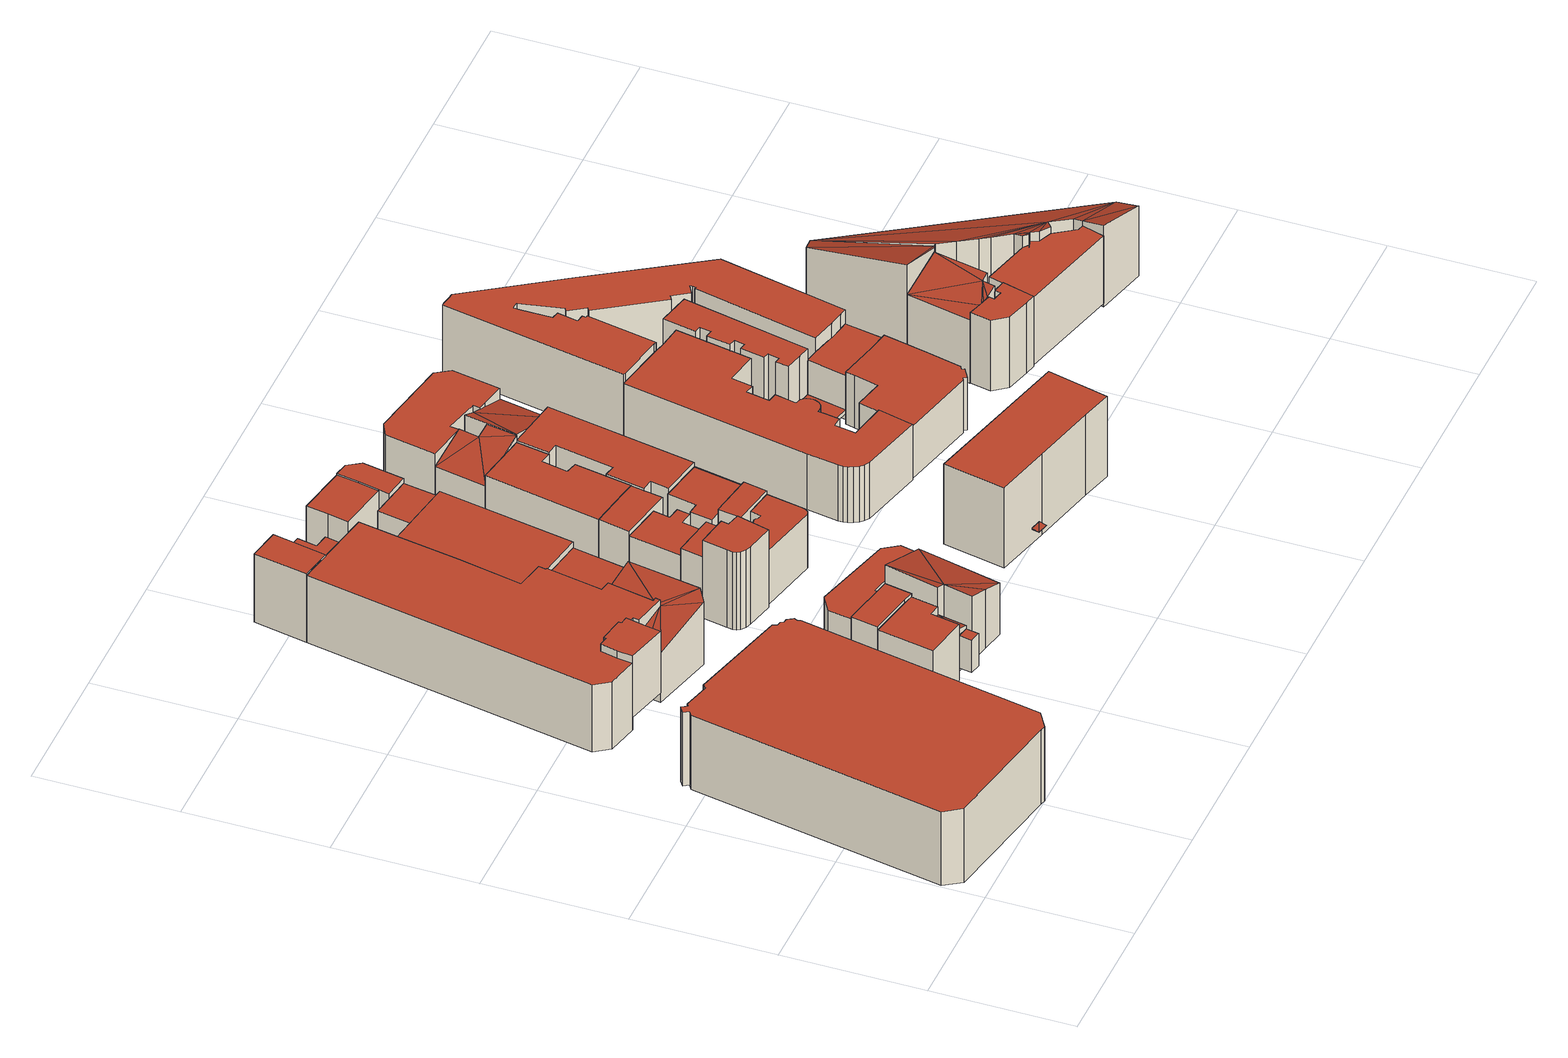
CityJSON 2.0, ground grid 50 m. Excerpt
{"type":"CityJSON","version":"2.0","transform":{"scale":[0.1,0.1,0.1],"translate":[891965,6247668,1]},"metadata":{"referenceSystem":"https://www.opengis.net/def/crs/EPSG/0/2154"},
"CityObjects":{
"building1":{"type":"Building","attributes":{"class":"Building"},"children":["building1-1"]},
"building1-1":{"type":"BuildingPart","parents":["building1"],"geometry":[{"type":"Solid","lod":"2.2","boundaries":[[[[0,1,2,3,4,5,6,7,8,9,10,11,12,13,14,15,16,17,18,19,20]],[[21,22,23,24,25,26,27,28,29,30,31,32,33,34,35,36,37,38,39,40,41]],[[41,40,19,20]],[[40,39,18,19]],[[39,38,17,18]],[[38,37,16,17]],[[37,36,15,16]],[[36,35,14,15]],[[35,34,13,14]],[[34,33,12,13]],[[33,32,11,12]],[[32,31,10,11]],[[31,30,9,10]],[[30,29,8,9]],[[29,28,7,8]],[[28,27,6,7]],[[27,26,5,6]],[[26,25,4,5]],[[25,24,3,4]],[[24,23,2,3]],[[23,22,1,2]],[[22,21,0,1]],[[21,41,20,0]]]],"semantics":{"surfaces":[{"type":"GroundSurface"},{"type":"RoofSurface"},{"type":"WallSurface","on_footprint_edge":true}],"values":[[0,1,2,2,2,2,2,2,2,2,2,2,2,2,2,2,2,2,2,2,2,2,2]]}}]},
"building2":{"type":"Building","attributes":{"class":"Building"},"children":["building2-1"]},
"building2-1":{"type":"BuildingPart","parents":["building2"],"geometry":[{"type":"Solid","lod":"2.2","boundaries":[[[[42,43,44,45,46,47,48,49,50,51,52]],[[53,54,55,56,57,58,59,60,61,62,63]],[[63,62,51,52]],[[62,61,50,51]],[[61,60,49,50]],[[60,59,48,49]],[[59,58,47,48]],[[58,57,46,47]],[[57,56,45,46]],[[56,55,44,45]],[[55,54,43,44]],[[54,53,42,43]],[[53,63,52,42]]]],"semantics":{"surfaces":[{"type":"GroundSurface"},{"type":"RoofSurface"},{"type":"WallSurface","on_footprint_edge":true}],"values":[[0,1,2,2,2,2,2,2,2,2,2,2,2]]}}]},
"building3":{"type":"Building","attributes":{"class":"Building"},"children":["building3-1"]},
"building3-1":{"type":"BuildingPart","parents":["building3"],"geometry":[{"type":"Solid","lod":"2.2","boundaries":[[[[64,65,66,67,68,69,70,71,72,73,74,75,76,77,78,79,80,81,82,83,84,85,86,87,88,89]],[[90,91,92,93,94,95,96,97,98,99,100,101,102,103,104,105,106,107,108,109,110,111,112,113,114,115]],[[115,114,88,89]],[[114,113,87,88]],[[113,112,86,87]],[[112,111,85,86]],[[111,110,84,85]],[[110,109,83,84]],[[109,108,82,83]],[[108,107,81,82]],[[107,106,80,81]],[[106,105,79,80]],[[105,104,78,79]],[[104,103,77,78]],[[103,102,76,77]],[[102,101,75,76]],[[101,100,74,75]],[[100,99,73,74]],[[99,98,72,73]],[[98,97,71,72]],[[97,96,70,71]],[[96,95,69,70]],[[95,94,68,69]],[[94,93,67,68]],[[93,92,66,67]],[[92,91,65,66]],[[91,90,64,65]],[[90,115,89,64]]]],"semantics":{"surfaces":[{"type":"GroundSurface"},{"type":"RoofSurface"},{"type":"WallSurface","on_footprint_edge":true}],"values":[[0,1,2,2,2,2,2,2,2,2,2,2,2,2,2,2,2,2,2,2,2,2,2,2,2,2,2,2]]}}]},
"building4":{"type":"Building","attributes":{"class":"Building"},"children":["building4-1"]},
"building4-1":{"type":"BuildingPart","parents":["building4"],"geometry":[{"type":"Solid","lod":"2.2","boundaries":[[[[116,117,118,119,120,121,122]],[[123,124,125,126,127,128,129]],[[129,128,121,122]],[[128,127,120,121]],[[127,126,119,120]],[[126,125,118,119]],[[125,124,117,118]],[[124,123,116,117]],[[123,129,122,116]]]],"semantics":{"surfaces":[{"type":"GroundSurface"},{"type":"RoofSurface"},{"type":"WallSurface","on_footprint_edge":true}],"values":[[0,1,2,2,2,2,2,2,2]]}}]},
"building5":{"type":"Building","attributes":{"class":"Building"},"children":["building5-1"]},
"building5-1":{"type":"BuildingPart","parents":["building5"],"geometry":[{"type":"Solid","lod":"2.2","boundaries":[[[[130,131,132,133]],[[134,135,136,137]],[[137,136,132,133]],[[136,135,131,132]],[[135,134,130,131]],[[134,137,133,130]]]],"semantics":{"surfaces":[{"type":"GroundSurface"},{"type":"RoofSurface"},{"type":"WallSurface","on_footprint_edge":true}],"values":[[0,1,2,2,2,2]]}}]},
"building6":{"type":"Building","attributes":{"class":"Building"},"children":["building6-1"]},
"building6-1":{"type":"BuildingPart","parents":["building6"],"geometry":[{"type":"Solid","lod":"2.2","boundaries":[[[[138,139,140]],[[140,139,141]],[[142,143,144]],[[145,142,144]],[[145,144,146]],[[139,146,144]],[[146,139,147]],[[138,147,139]],[[148,149,150,151,152,153,154,155,156,157]],[[138,140,156,157]],[[140,141,155,156]],[[141,139,154,155]],[[139,144,153,154]],[[144,143,152,153]],[[143,142,151,152]],[[142,145,150,151]],[[145,146,149,150]],[[146,147,148,149]],[[147,138,157,148]]]],"semantics":{"surfaces":[{"type":"RoofSurface","rf_azimuth":168.13,"rf_slope":13.12},{"type":"GroundSurface"},{"type":"WallSurface","on_footprint_edge":true}],"values":[[0,0,0,0,0,0,0,0,1,2,2,2,2,2,2,2,2,2,2]]}}]},
"building7":{"type":"Building","attributes":{"class":"Building"},"children":["building7-1"]},
"building7-1":{"type":"BuildingPart","parents":["building7"],"geometry":[{"type":"Solid","lod":"2.2","boundaries":[[[[158,159,160]],[[161,160,159]],[[162,163,164,165]],[[161,159,164,165]],[[159,158,163,164]],[[158,160,162,163]],[[160,161,165,162]]]],"semantics":{"surfaces":[{"type":"RoofSurface","rf_azimuth":348.24,"rf_slope":18.53},{"type":"GroundSurface"},{"type":"WallSurface","on_footprint_edge":true}],"values":[[0,0,1,2,2,2,2]]}}]},
"building8":{"type":"Building","attributes":{"class":"Building"},"children":["building8-1"]},
"building8-1":{"type":"BuildingPart","parents":["building8"],"geometry":[{"type":"Solid","lod":"2.2","boundaries":[[[[166,167,168]],[[169,166,168]],[[170,171,172,173]],[[168,167,172,173]],[[167,166,171,172]],[[166,169,170,171]],[[169,168,173,170]]]],"semantics":{"surfaces":[{"type":"RoofSurface","rf_azimuth":170.21,"rf_slope":13.45},{"type":"GroundSurface"},{"type":"WallSurface","on_footprint_edge":true}],"values":[[0,0,1,2,2,2,2]]}}]},
"building9":{"type":"Building","attributes":{"class":"Building"},"children":["building9-1"]},
"building9-1":{"type":"BuildingPart","parents":["building9"],"geometry":[{"type":"Solid","lod":"2.2","boundaries":[[[[174,175,176,177,178]],[[179,180,181,182,183]],[[183,182,177,178]],[[182,181,176,177]],[[181,180,175,176]],[[180,179,174,175]],[[179,183,178,174]]]],"semantics":{"surfaces":[{"type":"GroundSurface"},{"type":"RoofSurface"},{"type":"WallSurface","on_footprint_edge":true}],"values":[[0,1,2,2,2,2,2]]}}]},
"building10":{"type":"Building","attributes":{"class":"Building"},"children":["building10-1"]},
"building10-1":{"type":"BuildingPart","parents":["building10"],"geometry":[{"type":"Solid","lod":"2.2","boundaries":[[[[184,185,186,187,188]],[[189,190,191,192,193]],[[193,192,187,188]],[[192,191,186,187]],[[191,190,185,186]],[[190,189,184,185]],[[189,193,188,184]]]],"semantics":{"surfaces":[{"type":"GroundSurface"},{"type":"RoofSurface"},{"type":"WallSurface","on_footprint_edge":true}],"values":[[0,1,2,2,2,2,2]]}}]},
"building11":{"type":"Building","attributes":{"class":"Building"},"children":["building11-1"]},
"building11-1":{"type":"BuildingPart","parents":["building11"],"geometry":[{"type":"Solid","lod":"2.2","boundaries":[[[[194,195,196,197]],[[198,199,200,201]],[[201,200,196,197]],[[200,199,195,196]],[[199,198,194,195]],[[198,201,197,194]]]],"semantics":{"surfaces":[{"type":"GroundSurface"},{"type":"RoofSurface"},{"type":"WallSurface","on_footprint_edge":true}],"values":[[0,1,2,2,2,2]]}}]},
"building12":{"type":"Building","attributes":{"class":"Building"},"children":["building12-1"]},
"building12-1":{"type":"BuildingPart","parents":["building12"],"geometry":[{"type":"Solid","lod":"2.2","boundaries":[[[[202,203,204,205,206,207,208,209,176,210]],[[211,212,213,214,215,216,217,218,219,220]],[[220,219,176,210]],[[219,218,209,176]],[[218,217,208,209]],[[217,216,207,208]],[[216,215,206,207]],[[215,214,205,206]],[[214,213,204,205]],[[213,212,203,204]],[[212,211,202,203]],[[211,220,210,202]]]],"semantics":{"surfaces":[{"type":"GroundSurface"},{"type":"RoofSurface"},{"type":"WallSurface","on_footprint_edge":true}],"values":[[0,1,2,2,2,2,2,2,2,2,2,2]]}}]},
"building13":{"type":"Building","attributes":{"class":"Building"},"children":["building13-1"]},
"building13-1":{"type":"BuildingPart","parents":["building13"],"geometry":[{"type":"Solid","lod":"2.2","boundaries":[[[[221,222,223]],[[224,221,223]],[[225,223,226]],[[223,225,224]],[[226,223,227]],[[228,229,230,231,232,233,234]],[[223,222,233,234]],[[222,221,232,233]],[[221,224,231,232]],[[224,225,230,231]],[[225,226,229,230]],[[226,227,228,229]],[[227,223,234,228]]]],"semantics":{"surfaces":[{"type":"RoofSurface","rf_azimuth":341.56,"rf_slope":19.13},{"type":"GroundSurface"},{"type":"WallSurface","on_footprint_edge":true}],"values":[[0,0,0,0,0,1,2,2,2,2,2,2,2]]}}]},
"building14":{"type":"Building","attributes":{"class":"Building"},"children":["building14-1"]},
"building14-1":{"type":"BuildingPart","parents":["building14"],"geometry":[{"type":"Solid","lod":"2.2","boundaries":[[[[235,236,237,238,239,240,241,242]],[[243,244,245,246,247,248,249,250]],[[250,249,241,242]],[[249,248,240,241]],[[248,247,239,240]],[[247,246,238,239]],[[246,245,237,238]],[[245,244,236,237]],[[244,243,235,236]],[[243,250,242,235]]]],"semantics":{"surfaces":[{"type":"GroundSurface"},{"type":"RoofSurface"},{"type":"WallSurface","on_footprint_edge":true}],"values":[[0,1,2,2,2,2,2,2,2,2]]}}]},
"building15":{"type":"Building","attributes":{"class":"Building"},"children":["building15-1"]},
"building15-1":{"type":"BuildingPart","parents":["building15"],"geometry":[{"type":"Solid","lod":"2.2","boundaries":[[[[251,252,253,254,255,256,257]],[[258,259,260,261,262,263,264]],[[264,263,256,257]],[[263,262,255,256]],[[262,261,254,255]],[[261,260,253,254]],[[260,259,252,253]],[[259,258,251,252]],[[258,264,257,251]]]],"semantics":{"surfaces":[{"type":"GroundSurface"},{"type":"RoofSurface"},{"type":"WallSurface","on_footprint_edge":true}],"values":[[0,1,2,2,2,2,2,2,2]]}}]},
"building16":{"type":"Building","attributes":{"class":"Building"},"children":["building16-1"]},
"building16-1":{"type":"BuildingPart","parents":["building16"],"geometry":[{"type":"Solid","lod":"2.2","boundaries":[[[[265,266,267,268,269,270,271,272,273,274,275]],[[276,277,278,279,280,281,282,283,284,285,286]],[[286,285,274,275]],[[285,284,273,274]],[[284,283,272,273]],[[283,282,271,272]],[[282,281,270,271]],[[281,280,269,270]],[[280,279,268,269]],[[279,278,267,268]],[[278,277,266,267]],[[277,276,265,266]],[[276,286,275,265]]]],"semantics":{"surfaces":[{"type":"GroundSurface"},{"type":"RoofSurface"},{"type":"WallSurface","on_footprint_edge":true}],"values":[[0,1,2,2,2,2,2,2,2,2,2,2,2]]}}]},
"building17":{"type":"Building","attributes":{"class":"Building"},"children":["building17-1"]},
"building17-1":{"type":"BuildingPart","parents":["building17"],"geometry":[{"type":"Solid","lod":"2.2","boundaries":[[[[287,288,265,289,290]],[[291,292,293,294,295]],[[295,294,289,290]],[[294,293,265,289]],[[293,292,288,265]],[[292,291,287,288]],[[291,295,290,287]]]],"semantics":{"surfaces":[{"type":"GroundSurface"},{"type":"RoofSurface"},{"type":"WallSurface","on_footprint_edge":true}],"values":[[0,1,2,2,2,2,2]]}}]},
"building18":{"type":"Building","attributes":{"class":"Building"},"children":["building18-1"]},
"building18-1":{"type":"BuildingPart","parents":["building18"],"geometry":[{"type":"Solid","lod":"2.2","boundaries":[[[[296,297,298,299,300,301]],[[302,303,304,305,306,307]],[[307,306,300,301]],[[306,305,299,300]],[[305,304,298,299]],[[304,303,297,298]],[[303,302,296,297]],[[302,307,301,296]]]],"semantics":{"surfaces":[{"type":"GroundSurface"},{"type":"RoofSurface"},{"type":"WallSurface","on_footprint_edge":true}],"values":[[0,1,2,2,2,2,2,2]]}}]},
"building19":{"type":"Building","attributes":{"class":"Building"},"children":["building19-1"]},
"building19-1":{"type":"BuildingPart","parents":["building19"],"geometry":[{"type":"Solid","lod":"2.2","boundaries":[[[[308,309,310,311,312,313,314,315]],[[316,317,318,319,320,321,322,323]],[[323,322,314,315]],[[322,321,313,314]],[[321,320,312,313]],[[320,319,311,312]],[[319,318,310,311]],[[318,317,309,310]],[[317,316,308,309]],[[316,323,315,308]]]],"semantics":{"surfaces":[{"type":"GroundSurface"},{"type":"RoofSurface"},{"type":"WallSurface","on_footprint_edge":true}],"values":[[0,1,2,2,2,2,2,2,2,2]]}}]},
"building20":{"type":"Building","attributes":{"class":"Building"},"children":["building20-1"]},
"building20-1":{"type":"BuildingPart","parents":["building20"],"geometry":[{"type":"MultiSurface","lod":"2.2","boundaries":[[[324,325,326]],[[327,326,325]],[[326,327,328]],[[329,330,331,332,333]],[[327,325,332,333]],[[325,334,331,332]],[[334,335,330,331]],[[335,328,329,330]],[[328,327,333,329]]],"semantics":{"surfaces":[{"type":"RoofSurface","rf_azimuth":187.7,"rf_slope":0.645},{"type":"GroundSurface"},{"type":"WallSurface","on_footprint_edge":true}],"values":[0,0,0,1,2,2,2,2,2]}}]},
"building21":{"type":"Building","attributes":{"class":"Building"},"children":["building21-1"]},
"building21-1":{"type":"BuildingPart","parents":["building21"],"geometry":[{"type":"Solid","lod":"2.2","boundaries":[[[[336,337,338,339,340,341,342,343,344,345,346,347,348,349,350]],[[351,352,353,354,355,356,357,358,359,360,361,362,363,364,365]],[[365,364,349,350]],[[364,363,348,349]],[[363,362,347,348]],[[362,361,346,347]],[[361,360,345,346]],[[360,359,344,345]],[[359,358,343,344]],[[358,357,342,343]],[[357,356,341,342]],[[356,355,340,341]],[[355,354,339,340]],[[354,353,338,339]],[[353,352,337,338]],[[352,351,336,337]],[[351,365,350,336]]]],"semantics":{"surfaces":[{"type":"GroundSurface"},{"type":"RoofSurface"},{"type":"WallSurface","on_footprint_edge":true}],"values":[[0,1,2,2,2,2,2,2,2,2,2,2,2,2,2,2,2]]}}]},
"building22":{"type":"Building","attributes":{"class":"Building"},"children":["building22-1"]},
"building22-1":{"type":"BuildingPart","parents":["building22"],"geometry":[{"type":"Solid","lod":"2.2","boundaries":[[[[366,367,368,369,370,371]],[[372,373,374,375,376,377]],[[377,376,370,371]],[[376,375,369,370]],[[375,374,368,369]],[[374,373,367,368]],[[373,372,366,367]],[[372,377,371,366]]]],"semantics":{"surfaces":[{"type":"GroundSurface"},{"type":"RoofSurface"},{"type":"WallSurface","on_footprint_edge":true}],"values":[[0,1,2,2,2,2,2,2]]}}]},
"building23":{"type":"Building","attributes":{"class":"Building"},"children":["building23-1"]},
"building23-1":{"type":"BuildingPart","parents":["building23"],"geometry":[{"type":"Solid","lod":"2.2","boundaries":[[[[378,379,380,381]],[[382,383,384,385]],[[385,384,380,381]],[[384,383,379,380]],[[383,382,378,379]],[[382,385,381,378]]]],"semantics":{"surfaces":[{"type":"GroundSurface"},{"type":"RoofSurface"},{"type":"WallSurface","on_footprint_edge":true}],"values":[[0,1,2,2,2,2]]}}]},
"building24":{"type":"Building","attributes":{"class":"Building"},"children":["building24-1"]},
"building24-1":{"type":"BuildingPart","parents":["building24"],"geometry":[{"type":"Solid","lod":"2.2","boundaries":[[[[386,387,388,389,390]],[[391,392,393,394,395]],[[395,394,389,390]],[[394,393,388,389]],[[393,392,387,388]],[[392,391,386,387]],[[391,395,390,386]]]],"semantics":{"surfaces":[{"type":"GroundSurface"},{"type":"RoofSurface"},{"type":"WallSurface","on_footprint_edge":true}],"values":[[0,1,2,2,2,2,2]]}}]},
"building25":{"type":"Building","attributes":{"class":"Building"},"children":["building25-1"]},
"building25-1":{"type":"BuildingPart","parents":["building25"],"geometry":[{"type":"Solid","lod":"2.2","boundaries":[[[[396,397,329,333]],[[398,399,400,401]],[[401,400,329,333]],[[400,399,397,329]],[[399,398,396,397]],[[398,401,333,396]]]],"semantics":{"surfaces":[{"type":"GroundSurface"},{"type":"RoofSurface"},{"type":"WallSurface","on_footprint_edge":true}],"values":[[0,1,2,2,2,2]]}}]},
"building26":{"type":"Building","attributes":{"class":"Building"},"children":["building26-1"]},
"building26-1":{"type":"BuildingPart","parents":["building26"],"geometry":[{"type":"Solid","lod":"2.2","boundaries":[[[[402,403,404,405,406,407,408]],[[409,410,411,412,413,414,415]],[[415,414,407,408]],[[414,413,406,407]],[[413,412,405,406]],[[412,411,404,405]],[[411,410,403,404]],[[410,409,402,403]],[[409,415,408,402]]]],"semantics":{"surfaces":[{"type":"GroundSurface"},{"type":"RoofSurface"},{"type":"WallSurface","on_footprint_edge":true}],"values":[[0,1,2,2,2,2,2,2,2]]}}]},
"building27":{"type":"Building","attributes":{"class":"Building"},"children":["building27-1"]},
"building27-1":{"type":"BuildingPart","parents":["building27"],"geometry":[{"type":"Solid","lod":"2.2","boundaries":[[[[416,417,418,419,420,421,422]],[[423,424,425,426,427,428,429]],[[429,428,421,422]],[[428,427,420,421]],[[427,426,419,420]],[[426,425,418,419]],[[425,424,417,418]],[[424,423,416,417]],[[423,429,422,416]]]],"semantics":{"surfaces":[{"type":"GroundSurface"},{"type":"RoofSurface"},{"type":"WallSurface","on_footprint_edge":true}],"values":[[0,1,2,2,2,2,2,2,2]]}}]},
"building28":{"type":"Building","attributes":{"class":"Building"},"children":["building28-1"]},
"building28-1":{"type":"BuildingPart","parents":["building28"],"geometry":[{"type":"Solid","lod":"2.2","boundaries":[[[[430,431,432,433,434,435,436,437,438]],[[439,440,441,442,443,444,445,446,447]],[[447,446,437,438]],[[446,445,436,437]],[[445,444,435,436]],[[444,443,434,435]],[[443,442,433,434]],[[442,441,432,433]],[[441,440,431,432]],[[440,439,430,431]],[[439,447,438,430]]]],"semantics":{"surfaces":[{"type":"GroundSurface"},{"type":"RoofSurface"},{"type":"WallSurface","on_footprint_edge":true}],"values":[[0,1,2,2,2,2,2,2,2,2,2]]}}]},
"building29":{"type":"Building","attributes":{"class":"Building"},"children":["building29-1"]},
"building29-1":{"type":"BuildingPart","parents":["building29"],"geometry":[{"type":"Solid","lod":"2.2","boundaries":[[[[448,449,450]],[[451,448,450]],[[452,448,453,454]],[[450,449,453,454]],[[449,448,453]],[[451,452,448]],[[451,450,454,452]]]],"semantics":{"surfaces":[{"type":"RoofSurface","rf_azimuth":247.28,"rf_slope":6.86},{"type":"GroundSurface"},{"type":"WallSurface","on_footprint_edge":true}],"values":[[0,0,1,2,2,2,2]]}}]},
"building30":{"type":"Building","attributes":{"class":"Building"},"children":["building30-1"]},
"building30-1":{"type":"BuildingPart","parents":["building30"],"geometry":[{"type":"Solid","lod":"2.2","boundaries":[[[[455,456,457]],[[458,457,456]],[[459,457,460]],[[458,460,457]],[[461,462,463,464,465,466]],[[458,456,465,466]],[[456,455,464,465]],[[455,457,463,464]],[[457,459,462,463]],[[459,460,461,462]],[[460,458,466,461]]]],"semantics":{"surfaces":[{"type":"RoofSurface","rf_azimuth":169.4,"rf_slope":19.74},{"type":"GroundSurface"},{"type":"WallSurface","on_footprint_edge":true}],"values":[[0,0,0,0,1,2,2,2,2,2,2]]}}]},
"building31":{"type":"Building","attributes":{"class":"Building"},"children":["building31-1"]},
"building31-1":{"type":"BuildingPart","parents":["building31"],"geometry":[{"type":"Solid","lod":"2.2","boundaries":[[[[467,468,469,470,471,472,473,474,475,476]],[[477,478,479,480,481,482,483,484,485,486]],[[486,485,475,476]],[[485,484,474,475]],[[484,483,473,474]],[[483,482,472,473]],[[482,481,471,472]],[[481,480,470,471]],[[480,479,469,470]],[[479,478,468,469]],[[478,477,467,468]],[[477,486,476,467]]]],"semantics":{"surfaces":[{"type":"GroundSurface"},{"type":"RoofSurface"},{"type":"WallSurface","on_footprint_edge":true}],"values":[[0,1,2,2,2,2,2,2,2,2,2,2]]}}]},
"building32":{"type":"Building","attributes":{"class":"Building"},"children":["building32-1"]},
"building32-1":{"type":"BuildingPart","parents":["building32"],"geometry":[{"type":"Solid","lod":"2.2","boundaries":[[[[487,488,489,490,491,492]],[[493,494,495,496,497,498]],[[498,497,491,492]],[[497,496,490,491]],[[496,495,489,490]],[[495,494,488,489]],[[494,493,487,488]],[[493,498,492,487]]]],"semantics":{"surfaces":[{"type":"GroundSurface"},{"type":"RoofSurface"},{"type":"WallSurface","on_footprint_edge":true}],"values":[[0,1,2,2,2,2,2,2]]}}]},
"building33":{"type":"Building","attributes":{"class":"Building"},"children":["building33-1"]},
"building33-1":{"type":"BuildingPart","parents":["building33"],"geometry":[{"type":"Solid","lod":"2.2","boundaries":[[[[499,500,501,502,503,504,505,506,507,508,509]],[[510,511,512,513,514,515,516,517,518,519,520]],[[520,519,508,509]],[[519,518,507,508]],[[518,517,506,507]],[[517,516,505,506]],[[516,515,504,505]],[[515,514,503,504]],[[514,513,502,503]],[[513,512,501,502]],[[512,511,500,501]],[[511,510,499,500]],[[510,520,509,499]]]],"semantics":{"surfaces":[{"type":"GroundSurface"},{"type":"RoofSurface"},{"type":"WallSurface","on_footprint_edge":true}],"values":[[0,1,2,2,2,2,2,2,2,2,2,2,2]]}}]},
"building34":{"type":"Building","attributes":{"class":"Building"},"children":["building34-1"]},
"building34-1":{"type":"BuildingPart","parents":["building34"],"geometry":[{"type":"Solid","lod":"2.2","boundaries":[[[[521,522,523]],[[524,521,525]],[[523,525,521]],[[526,527,528,529,530]],[[523,522,529,530]],[[522,521,528,529]],[[521,524,527,528]],[[524,525,526,527]],[[525,523,530,526]]]],"semantics":{"surfaces":[{"type":"RoofSurface","rf_azimuth":349.85,"rf_slope":18.65},{"type":"GroundSurface"},{"type":"WallSurface","on_footprint_edge":true}],"values":[[0,0,0,1,2,2,2,2,2]]}}]},
"building35":{"type":"Building","attributes":{"class":"Building"},"children":["building35-1"]},
"building35-1":{"type":"BuildingPart","parents":["building35"],"geometry":[{"type":"Solid","lod":"2.2","boundaries":[[[[531,532,533,534,535,536,537,538,539,540,541,542,543,544,545,546,547,548,549,550,551,552,553,554,555,556,557,558,559,560,561,562,563,564,565,566,567,568,569,570,571]],[[572,573,574,575,576,577,578,579,580,581,582,583,584,585,586,587,588,589,590,591,592,593,594,595,596,597,598,599,600,601,602,603,604,605,606,607,608,609,610,611,612]],[[612,611,570,571]],[[611,610,569,570]],[[610,609,568,569]],[[609,608,567,568]],[[608,607,566,567]],[[607,606,565,566]],[[606,605,564,565]],[[605,604,563,564]],[[604,603,562,563]],[[603,602,561,562]],[[602,601,560,561]],[[601,600,559,560]],[[600,599,558,559]],[[599,598,557,558]],[[598,597,556,557]],[[597,596,555,556]],[[596,595,554,555]],[[595,594,553,554]],[[594,593,552,553]],[[593,592,551,552]],[[592,591,550,551]],[[591,590,549,550]],[[590,589,548,549]],[[589,588,547,548]],[[588,587,546,547]],[[587,586,545,546]],[[586,585,544,545]],[[585,584,543,544]],[[584,583,542,543]],[[583,582,541,542]],[[582,581,540,541]],[[581,580,539,540]],[[580,579,538,539]],[[579,578,537,538]],[[578,577,536,537]],[[577,576,535,536]],[[576,575,534,535]],[[575,574,533,534]],[[574,573,532,533]],[[573,572,531,532]],[[572,612,571,531]]]],"semantics":{"surfaces":[{"type":"GroundSurface"},{"type":"RoofSurface"},{"type":"WallSurface","on_footprint_edge":true}],"values":[[0,1,2,2,2,2,2,2,2,2,2,2,2,2,2,2,2,2,2,2,2,2,2,2,2,2,2,2,2,2,2,2,2,2,2,2,2,2,2,2,2,2,2]]}}]},
"building36":{"type":"Building","attributes":{"class":"Building"},"children":["building36-1"]},
"building36-1":{"type":"BuildingPart","parents":["building36"],"geometry":[{"type":"MultiSurface","lod":"2.2","boundaries":[[[613,614,615]],[[616,615,614]],[[617,615,616]],[[618,617,619]],[[618,620,617]],[[616,619,617]],[[621,622,623,624,625,626,627,628]],[[616,614,627,628]],[[614,629,626,627]],[[629,615,625,626]],[[615,617,624,625]],[[617,620,623,624]],[[620,618,622,623]],[[618,619,621,622]],[[619,616,628,621]]],"semantics":{"surfaces":[{"type":"RoofSurface","rf_azimuth":168.18,"rf_slope":5.88},{"type":"GroundSurface"},{"type":"WallSurface","on_footprint_edge":true}],"values":[0,0,0,0,0,0,1,2,2,2,2,2,2,2,2]}}]},
"building37":{"type":"Building","attributes":{"class":"Building"},"children":["building37-1"]},
"building37-1":{"type":"BuildingPart","parents":["building37"],"geometry":[{"type":"Solid","lod":"2.2","boundaries":[[[[630,631,632,633,634,635,636,637,638,639,640,641,642,643,644,645]],[[646,647,648,649,650,651,652,653,654,655,656,657,658,659,660,661]],[[661,660,644,645]],[[660,659,643,644]],[[659,658,642,643]],[[658,657,641,642]],[[657,656,640,641]],[[656,655,639,640]],[[655,654,638,639]],[[654,653,637,638]],[[653,652,636,637]],[[652,651,635,636]],[[651,650,634,635]],[[650,649,633,634]],[[649,648,632,633]],[[648,647,631,632]],[[647,646,630,631]],[[646,661,645,630]]]],"semantics":{"surfaces":[{"type":"GroundSurface"},{"type":"RoofSurface"},{"type":"WallSurface","on_footprint_edge":true}],"values":[[0,1,2,2,2,2,2,2,2,2,2,2,2,2,2,2,2,2]]}}]},
"building38":{"type":"Building","attributes":{"class":"Building"},"children":["building38-1"]},
"building38-1":{"type":"BuildingPart","parents":["building38"],"geometry":[{"type":"Solid","lod":"2.2","boundaries":[[[[662,663,664,665,666]],[[667,668,669,670,671]],[[671,670,665,666]],[[670,669,664,665]],[[669,668,663,664]],[[668,667,662,663]],[[667,671,666,662]]]],"semantics":{"surfaces":[{"type":"GroundSurface"},{"type":"RoofSurface"},{"type":"WallSurface","on_footprint_edge":true}],"values":[[0,1,2,2,2,2,2]]}}]},
"building39":{"type":"Building","attributes":{"class":"Building"},"children":["building39-1"]},
"building39-1":{"type":"BuildingPart","parents":["building39"],"geometry":[{"type":"Solid","lod":"2.2","boundaries":[[[[672,673,674,675,676,677,678,679,680]],[[681,682,683,684,685,686,687,688,689]],[[689,688,679,680]],[[688,687,678,679]],[[687,686,677,678]],[[686,685,676,677]],[[685,684,675,676]],[[684,683,674,675]],[[683,682,673,674]],[[682,681,672,673]],[[681,689,680,672]]]],"semantics":{"surfaces":[{"type":"GroundSurface"},{"type":"RoofSurface"},{"type":"WallSurface","on_footprint_edge":true}],"values":[[0,1,2,2,2,2,2,2,2,2,2]]}}]},
"building40":{"type":"Building","attributes":{"class":"Building"},"children":["building40-1"]},
"building40-1":{"type":"BuildingPart","parents":["building40"],"geometry":[{"type":"Solid","lod":"2.2","boundaries":[[[[690,691,692,693,694,695,696,697,698,699,700,701,702,703,704,705,706]],[[707,708,709,710,711,712,713,714,715,716,717,718,719,720,721,722,723]],[[723,722,705,706]],[[722,721,704,705]],[[721,720,703,704]],[[720,719,702,703]],[[719,718,701,702]],[[718,717,700,701]],[[717,716,699,700]],[[716,715,698,699]],[[715,714,697,698]],[[714,713,696,697]],[[713,712,695,696]],[[712,711,694,695]],[[711,710,693,694]],[[710,709,692,693]],[[709,708,691,692]],[[708,707,690,691]],[[707,723,706,690]]]],"semantics":{"surfaces":[{"type":"GroundSurface"},{"type":"RoofSurface"},{"type":"WallSurface","on_footprint_edge":true}],"values":[[0,1,2,2,2,2,2,2,2,2,2,2,2,2,2,2,2,2,2]]}}]},
"building41":{"type":"Building","attributes":{"class":"Building"},"children":["building41-1"]},
"building41-1":{"type":"BuildingPart","parents":["building41"],"geometry":[{"type":"Solid","lod":"2.2","boundaries":[[[[724,725,726,727,728,729,730,731,732,733,734,735,736,737,738,739,740,741,742,743,744,745,746,747,748,749,750,751,752,753,754,755,756,757]],[[758,759,760,761,762,763,764,765,766,767,768,769,770,771,772,773,774,775,776,777,778,779,780,781,782,783,784,785,786,787,788,789,790,791]],[[791,790,756,757]],[[790,789,755,756]],[[789,788,754,755]],[[788,787,753,754]],[[787,786,752,753]],[[786,785,751,752]],[[785,784,750,751]],[[784,783,749,750]],[[783,782,748,749]],[[782,781,747,748]],[[781,780,746,747]],[[780,779,745,746]],[[779,778,744,745]],[[778,777,743,744]],[[777,776,742,743]],[[776,775,741,742]],[[775,774,740,741]],[[774,773,739,740]],[[773,772,738,739]],[[772,771,737,738]],[[771,770,736,737]],[[770,769,735,736]],[[769,768,734,735]],[[768,767,733,734]],[[767,766,732,733]],[[766,765,731,732]],[[765,764,730,731]],[[764,763,729,730]],[[763,762,728,729]],[[762,761,727,728]],[[761,760,726,727]],[[760,759,725,726]],[[759,758,724,725]],[[758,791,757,724]]]],"semantics":{"surfaces":[{"type":"GroundSurface"},{"type":"RoofSurface"},{"type":"WallSurface","on_footprint_edge":true}],"values":[[0,1,2,2,2,2,2,2,2,2,2,2,2,2,2,2,2,2,2,2,2,2,2,2,2,2,2,2,2,2,2,2,2,2,2,2]]}}]},
"building42":{"type":"Building","attributes":{"class":"Building"},"children":["building42-1"]},
"building42-1":{"type":"BuildingPart","parents":["building42"],"geometry":[{"type":"Solid","lod":"2.2","boundaries":[[[[792,793,794,795,796,797,798,799,800,801,802,803]],[[804,805,806,807,808,809,810,811,812,813,814,815]],[[815,814,802,803]],[[814,813,801,802]],[[813,812,800,801]],[[812,811,799,800]],[[811,810,798,799]],[[810,809,797,798]],[[809,808,796,797]],[[808,807,795,796]],[[807,806,794,795]],[[806,805,793,794]],[[805,804,792,793]],[[804,815,803,792]]]],"semantics":{"surfaces":[{"type":"GroundSurface"},{"type":"RoofSurface"},{"type":"WallSurface","on_footprint_edge":true}],"values":[[0,1,2,2,2,2,2,2,2,2,2,2,2,2]]}}]},
"building43":{"type":"Building","attributes":{"class":"Building"},"children":["building43-1"]},
"building43-1":{"type":"BuildingPart","parents":["building43"],"geometry":[{"type":"Solid","lod":"2.2","boundaries":[[[[816,817,818]],[[819,816,818]],[[819,818,820]],[[821,820,822]],[[818,822,820]],[[822,818,823]],[[824,823,818]],[[825,826,827,828,829,830,831,832,833]],[[824,818,832,833]],[[818,817,831,832]],[[817,816,830,831]],[[816,819,829,830]],[[819,820,828,829]],[[820,821,827,828]],[[821,822,826,827]],[[822,823,825,826]],[[823,824,833,825]]]],"semantics":{"surfaces":[{"type":"RoofSurface","rf_azimuth":168.08,"rf_slope":19.23},{"type":"GroundSurface"},{"type":"WallSurface","on_footprint_edge":true}],"values":[[0,0,0,0,0,0,0,1,2,2,2,2,2,2,2,2,2]]}}]},
"building44":{"type":"Building","attributes":{"class":"Building"},"children":["building44-1"]},
"building44-1":{"type":"BuildingPart","parents":["building44"],"geometry":[{"type":"Solid","lod":"2.2","boundaries":[[[[834,835,836,837,838,839,840,841,842,843,844]],[[845,846,847,848,849,850,851,852,853,854,855]],[[855,854,843,844]],[[854,853,842,843]],[[853,852,841,842]],[[852,851,840,841]],[[851,850,839,840]],[[850,849,838,839]],[[849,848,837,838]],[[848,847,836,837]],[[847,846,835,836]],[[846,845,834,835]],[[845,855,844,834]]]],"semantics":{"surfaces":[{"type":"GroundSurface"},{"type":"RoofSurface"},{"type":"WallSurface","on_footprint_edge":true}],"values":[[0,1,2,2,2,2,2,2,2,2,2,2,2]]}}]},
"building45":{"type":"Building","attributes":{"class":"Building"},"children":["building45-1"]},
"building45-1":{"type":"BuildingPart","parents":["building45"],"geometry":[{"type":"MultiSurface","lod":"2.2","boundaries":[[[856,857,858]],[[858,857,859]],[[859,857,860]],[[861,860,862]],[[863,860,864]],[[861,864,860]],[[865,866,867]],[[863,867,866]],[[868,869,870]],[[871,864,861]],[[872,867,863]],[[864,872,863]],[[873,864,874]],[[875,874,864]],[[876,864,877]],[[870,869,876]],[[875,876,869]],[[876,875,864]],[[871,877,864]],[[878,879,880,881,882,883,884,885,886,887,888,889,890,891,892,893,894,895,896,897,898,899]],[[871,861,898,899]],[[861,862,897,898]],[[862,857,896,897]],[[857,856,895,896]],[[856,858,894,895]],[[858,859,893,894]],[[859,860,892,893]],[[860,863,891,892]],[[863,866,890,891]],[[866,865,889,890]],[[865,867,888,889]],[[867,872,887,888]],[[872,864,886,887]],[[864,873,885,886]],[[873,874,884,885]],[[874,875,883,884]],[[875,869,882,883]],[[869,868,881,882]],[[868,870,880,881]],[[870,876,879,880]],[[876,877,878,879]],[[877,871,899,878]]],"semantics":{"surfaces":[{"type":"RoofSurface","rf_azimuth":32.38,"rf_slope":19.72},{"type":"GroundSurface"},{"type":"WallSurface","on_footprint_edge":true}],"values":[0,0,0,0,0,0,0,0,0,0,0,0,0,0,0,0,0,0,0,1,2,2,2,2,2,2,2,2,2,2,2,2,2,2,2,2,2,2,2,2,2,2]}}]}
},
"vertices":[
[744,904,7],[740,911,7],[745,926,7],[732,947,7],[718,949,7],[712,959,7],[697,963,7],[691,978,7],[332,1071,7],[321,1059,7],[225,1084,7],[217,1078,7],[205,1097,7],[182,1082,7],[195,1063,7],[176,1051,7],[6,150,7],[47,89,7],[501,5,7],[519,1,7],[580,38,7],[744,904,302],[740,911,302],[745,926,302],[732,947,302],[718,949,302],[712,959,302],[697,963,302],[691,978,302],[332,1071,302],[321,1059,302],[225,1084,302],[217,1078,302],[205,1097,302],[182,1082,302],[195,1063,302],[176,1051,302],[6,150,302],[47,89,302],[501,5,302],[519,1,302],[580,38,302],
[534,1432,55],[445,1448,55],[443,1438,55],[411,1445,55],[397,1384,55],[390,1330,55],[537,1292,55],[548,1355,55],[549,1359,55],[561,1417,55],[533,1422,55],[534,1432,301],[445,1448,301],[443,1438,301],[411,1445,301],[397,1384,301],[390,1330,301],[537,1292,301],[548,1355,301],[549,1359,301],[561,1417,301],[533,1422,301],
[681,2026,6],[719,2248,6],[743,2382,6],[494,2427,6],[434,2437,6],[242,1408,6],[279,1356,6],[390,1330,6],[397,1384,6],[411,1445,6],[443,1438,6],[445,1448,6],[534,1431,6],[533,1422,6],[561,1417,6],[602,1410,6],[598,1388,6],[716,1363,6],[720,1380,6],[705,1382,6],[738,1546,6],[700,1552,6],[737,1751,6],[732,1752,6],[737,1778,6],[636,1798,6],[681,2026,273],[719,2248,273],[743,2382,273],[494,2427,273],[434,2437,273],[242,1408,273],[279,1356,273],[390,1330,273],[397,1384,273],[411,1445,273],[443,1438,273],[445,1448,273],[534,1431,273],[533,1422,273],[561,1417,273],[602,1410,273],[598,1388,273],[716,1363,273],[720,1380,273],[705,1382,273],[738,1546,273],[700,1552,273],[737,1751,273],[732,1752,273],[737,1778,273],[636,1798,273],
[851,686,22],[815,488,22],[968,459,22],[986,560,22],[1026,553,22],[1044,648,22],[1004,657,22],[851,686,246],[815,488,246],[968,459,246],[986,560,246],[1026,553,246],[1044,648,246],[1004,657,246],
[960,414,73],[999,405,73],[1007,450,73],[968,459,73],[960,414,202],[999,405,202],[1007,450,202],[968,459,202],
[537,1292,212],[716,1363,250],[546,1345,212],[557,1397,212],[738,1546,246],[705,1382,246],[720,1380,250],[860,1526,274],[813,1267,276],[761,1234,266],[761,1234,18],[813,1267,18],[860,1526,18],[738,1546,18],[705,1382,18],[720,1380,18],[716,1363,18],[557,1397,18],[546,1345,18],[537,1292,18],
[986,560,230],[968,459,229],[1026,553,216],[1007,450,216],[1026,553,58],[986,560,58],[968,459,58],[1007,450,58],
[1016,497,79],[1007,450,78],[1042,444,87],[1051,490,87],[1051,490,82],[1016,497,82],[1007,450,82],[1042,444,82],
[1044,648,24],[1061,743,24],[868,782,24],[851,686,24],[1004,657,24],[1044,648,259],[1061,743,259],[868,782,259],[851,686,259],[1004,657,259],
[582,2606,7],[470,2627,7],[434,2437,7],[472,2431,7],[546,2417,7],[582,2606,279],[470,2627,279],[434,2437,279],[472,2431,279],[546,2417,279],
[700,1552,7],[860,1526,7],[898,1724,7],[737,1751,7],[700,1552,243],[860,1526,243],[898,1724,243],[737,1751,243],
[1028,763,24],[1123,744,24],[1120,731,24],[1254,704,24],[1267,770,24],[1231,823,24],[942,900,24],[883,864,24],[1025,750,24],[1028,763,250],[1123,744,250],[1120,731,250],[1254,704,250],[1267,770,250],[1231,823,250],[942,900,250],[883,864,250],[868,782,250],[1025,750,250],
[1061,743,334],[1026,553,325],[1061,547,312],[1254,704,266],[1200,413,252],[1122,429,280],[1042,444,307],[1042,444,47],[1122,429,47],[1200,413,47],[1254,704,47],[1061,743,47],[1026,553,47],[1061,547,47],
[546,2417,11],[743,2382,11],[749,2419,11],[764,2493,11],[765,2502,11],[713,2511,11],[726,2580,11],[582,2606,11],[546,2417,163],[743,2382,163],[749,2419,163],[764,2493,163],[765,2502,163],[713,2511,163],[726,2580,163],[582,2606,163],
[732,1752,18],[898,1724,18],[986,2205,18],[719,2248,18],[681,2026,18],[636,1798,18],[737,1778,18],[732,1752,266],[898,1724,266],[986,2205,266],[719,2248,266],[681,2026,266],[636,1798,266],[737,1778,266],
[970,1319,25],[953,1230,25],[951,1210,25],[952,1197,25],[959,1186,25],[975,1174,25],[995,1167,25],[1094,1145,25],[1124,1261,25],[1077,1273,25],[1082,1299,25],[970,1319,334],[953,1230,334],[951,1210,334],[952,1197,334],[959,1186,334],[975,1174,334],[995,1167,334],[1094,1145,334],[1124,1261,334],[1077,1273,334],[1082,1299,334],
[1128,1374,25],[985,1398,25],[1124,1292,25],[1140,1371,25],[1128,1374,268],[985,1398,268],[970,1319,268],[1124,1292,268],[1140,1371,268],
[719,2248,5],[827,2231,5],[849,2359,5],[920,2348,5],[929,2386,5],[749,2419,5],[719,2248,85],[827,2231,85],[849,2359,85],[920,2348,85],[929,2386,85],[749,2419,85],
[1163,1557,24],[1020,1583,24],[985,1398,24],[1128,1374,24],[1143,1454,24],[1189,1444,24],[1197,1490,24],[1152,1498,24],[1163,1557,240],[1020,1583,240],[985,1398,240],[1128,1374,240],[1143,1454,240],[1189,1444,240],[1197,1490,240],[1152,1498,240],
[1140,1371,92],[1124,1292,91],[1176,1365,92],[1202,1278,92],[1214,1360,92],[1214,1360,89],[1176,1365,89],[1140,1371,89],[1124,1292,89],[1202,1278,89],[1140,1371,109],[1176,1365,107],
[1320,1102,37],[1328,1113,37],[1331,1123,37],[1354,1251,37],[1256,1268,37],[1248,1230,37],[1233,1234,37],[1227,1240,37],[1220,1243,37],[1211,1241,37],[1209,1240,37],[1124,1261,37],[1094,1145,37],[1307,1096,37],[1313,1098,37],[1320,1102,252],[1328,1113,252],[1331,1123,252],[1354,1251,252],[1256,1268,252],[1248,1230,252],[1233,1234,252],[1227,1240,252],[1220,1243,252],[1211,1241,252],[1209,1240,252],[1124,1261,252],[1094,1145,252],[1307,1096,252],[1313,1098,252],
[929,2386,13],[944,2460,13],[956,2537,13],[776,2570,13],[764,2493,13],[749,2419,13],[929,2386,258],[944,2460,258],[956,2537,258],[776,2570,258],[764,2493,258],[749,2419,258],
[986,2205,8],[1007,2333,8],[849,2359,8],[827,2231,8],[986,2205,245],[1007,2333,245],[849,2359,245],[827,2231,245],
[1216,1547,23],[1235,1660,23],[1192,1668,23],[1041,1693,23],[1020,1583,23],[1216,1547,258],[1235,1660,258],[1192,1668,258],[1041,1693,258],[1020,1583,258],
[1354,1251,89],[1370,1334,89],[1354,1251,266],[1370,1334,266],[1214,1360,266],[1202,1278,266],
[1007,2333,20],[1034,2480,20],[1004,2528,20],[956,2537,20],[944,2460,20],[929,2386,20],[920,2348,20],[1007,2333,264],[1034,2480,264],[1004,2528,264],[956,2537,264],[944,2460,264],[929,2386,264],[920,2348,264],
[1370,1334,14],[1403,1513,14],[1247,1541,14],[1228,1439,14],[1189,1444,14],[1176,1365,14],[1214,1360,14],[1370,1334,250],[1403,1513,250],[1247,1541,250],[1228,1439,250],[1189,1444,250],[1176,1365,250],[1214,1360,250],
[1271,1861,22],[1230,1871,22],[1248,1962,22],[1288,1954,22],[1308,2071,22],[1119,2103,22],[1041,1693,22],[1192,1668,22],[1235,1660,22],[1271,1861,259],[1230,1871,259],[1248,1962,259],[1288,1954,259],[1308,2071,259],[1119,2103,259],[1041,1693,259],[1192,1668,259],[1235,1660,259],
[1653,454,105],[1695,445,106],[1700,472,109],[1660,483,108],[1660,483,105],[1695,445,105],[1700,472,105],
[1294,2258,270],[1153,2284,219],[1280,2187,270],[1119,2103,218],[1327,2178,287],[1308,2071,288],[1308,2071,20],[1327,2178,20],[1280,2187,20],[1294,2258,20],[1153,2284,20],[1119,2103,20],
[1253,1540,28],[1403,1513,28],[1500,2040,28],[1308,2071,28],[1288,1954,28],[1328,1947,28],[1290,1740,28],[1251,1749,28],[1227,1613,28],[1265,1605,28],[1253,1540,268],[1403,1513,268],[1500,2040,268],[1308,2071,268],[1288,1954,268],[1328,1947,268],[1290,1740,268],[1251,1749,268],[1227,1613,268],[1265,1605,268],
[1948,413,47],[2059,383,47],[2111,599,47],[1560,738,47],[1516,519,47],[1714,469,47],[1948,413,367],[2059,383,367],[2111,599,367],[1560,738,367],[1516,519,367],[1714,469,367],
[1532,2213,19],[1563,2384,19],[1530,2435,19],[1236,2488,19],[1186,2462,19],[1153,2284,19],[1294,2258,19],[1298,2289,19],[1423,2261,19],[1418,2235,19],[1445,2230,19],[1532,2213,268],[1563,2384,268],[1530,2435,268],[1236,2488,268],[1186,2462,268],[1153,2284,268],[1294,2258,268],[1298,2289,268],[1423,2261,268],[1418,2235,268],[1445,2230,268],
[1376,2243,280],[1341,2257,292],[1308,2071,292],[1532,2213,226],[1500,2040,226],[1500,2040,29],[1532,2213,29],[1376,2243,29],[1341,2257,29],[1308,2071,29],
[1809,1493,31],[1843,1487,31],[1857,1562,31],[1971,1541,31],[2020,1811,31],[1937,1823,31],[1891,1834,31],[1723,1866,31],[1713,1868,31],[1588,1206,31],[1570,1095,31],[1570,1079,31],[1573,1065,31],[1578,1047,31],[1588,1031,31],[1601,1019,31],[1617,1008,31],[1844,951,31],[1848,970,31],[1874,1076,31],[1740,1102,31],[1753,1177,31],[1787,1174,31],[1796,1228,31],[1799,1251,31],[1805,1250,31],[1818,1249,31],[1829,1253,31],[1836,1259,31],[1841,1264,31],[1848,1280,31],[1850,1286,31],[1849,1297,31],[1846,1308,31],[1841,1316,31],[1834,1324,31],[1827,1327,31],[1815,1330,31],[1818,1349,31],[1829,1406,31],[1795,1412,31],[1809,1493,253],[1843,1487,253],[1857,1562,253],[1971,1541,253],[2020,1811,253],[1937,1823,253],[1891,1834,253],[1723,1866,253],[1713,1868,253],[1588,1206,253],[1570,1095,253],[1570,1079,253],[1573,1065,253],[1578,1047,253],[1588,1031,253],[1601,1019,253],[1617,1008,253],[1844,951,253],[1848,970,253],[1874,1076,253],[1740,1102,253],[1753,1177,253],[1787,1174,253],[1796,1228,253],[1799,1251,253],[1805,1250,253],[1818,1249,253],[1829,1253,253],[1836,1259,253],[1841,1264,253],[1848,1280,253],[1850,1286,253],[1849,1297,253],[1846,1308,253],[1841,1316,253],[1834,1324,253],[1827,1327,253],[1815,1330,253],[1818,1349,253],[1829,1406,253],[1795,1412,253],
[1874,1076,95],[1894,1149,96],[1843,1082,92],[1922,1269,96],[1917,1473,91],[1955,1453,95],[1948,1407,96],[1958,1467,95],[1948,1407,66],[1955,1453,66],[1958,1467,66],[1917,1473,66],[1843,1082,66],[1874,1076,66],[1894,1149,66],[1922,1269,66],[1874,1076,227],
[2238,1198,37],[2164,1212,37],[2024,1244,37],[2015,1212,37],[1995,1126,37],[1894,1149,37],[1874,1076,37],[1848,970,37],[1844,951,37],[2115,886,37],[2126,893,37],[2133,880,37],[2170,902,37],[2164,912,37],[2177,919,37],[2205,1042,37],[2238,1198,246],[2164,1212,246],[2024,1244,246],[2015,1212,246],[1995,1126,246],[1894,1149,246],[1874,1076,246],[1848,970,246],[1844,951,246],[2115,886,246],[2126,893,246],[2133,880,246],[2170,902,246],[2164,912,246],[2177,919,246],[2205,1042,246],
[2052,1383,80],[2008,1392,80],[1962,1403,80],[1932,1264,80],[2024,1244,80],[2052,1383,94],[2008,1392,94],[1962,1403,94],[1932,1264,94],[2024,1244,94],
[2238,1198,55],[2264,1338,55],[2220,1346,55],[2161,1359,55],[2100,1374,55],[2052,1383,55],[2024,1244,55],[2133,1219,55],[2193,1207,55],[2238,1198,232],[2264,1338,232],[2220,1346,232],[2161,1359,232],[2100,1374,232],[2052,1383,232],[2024,1244,232],[2133,1219,232],[2193,1207,232],
[2032,1736,21],[2025,1696,21],[2000,1701,21],[1985,1616,21],[2009,1611,21],[2003,1574,21],[1978,1579,21],[1962,1494,21],[1984,1489,21],[1976,1449,21],[1955,1453,21],[1948,1407,21],[2008,1392,21],[2052,1383,21],[2146,1832,21],[2029,1858,21],[2008,1741,21],[2032,1736,277],[2025,1696,277],[2000,1701,277],[1985,1616,277],[2009,1611,277],[2003,1574,277],[1978,1579,277],[1962,1494,277],[1984,1489,277],[1976,1449,277],[1955,1453,277],[1948,1407,277],[2008,1392,277],[2052,1383,277],[2146,1832,277],[2029,1858,277],[2008,1741,277],
[1874,2515,19],[1846,2521,19],[1836,2522,19],[1713,1868,19],[1723,1866,19],[1891,1834,19],[1900,1832,19],[1947,2080,19],[1938,2081,19],[1940,2094,19],[1912,2098,19],[1926,2171,19],[1900,2177,19],[1899,2289,19],[1901,2310,19],[1926,2308,19],[1956,2157,19],[1946,2150,19],[1984,2092,19],[1973,2084,19],[2117,1864,19],[2132,1873,19],[2169,1817,19],[2200,1835,19],[2205,1828,19],[2202,1814,19],[2194,1815,19],[2100,1374,19],[2184,1353,19],[2236,1343,19],[2264,1338,19],[2361,1793,19],[2113,2183,19],[1895,2513,19],[1874,2515,288],[1846,2521,288],[1836,2522,288],[1713,1868,288],[1723,1866,288],[1891,1834,288],[1900,1832,288],[1947,2080,288],[1938,2081,288],[1940,2094,288],[1912,2098,288],[1926,2171,288],[1900,2177,288],[1899,2289,288],[1901,2310,288],[1926,2308,288],[1956,2157,288],[1946,2150,288],[1984,2092,288],[1973,2084,288],[2117,1864,288],[2132,1873,288],[2169,1817,288],[2200,1835,288],[2205,1828,288],[2202,1814,288],[2194,1815,288],[2100,1374,288],[2184,1353,288],[2236,1343,288],[2264,1338,288],[2361,1793,288],[2113,2183,288],[1895,2513,288],
[2459,913,60],[2455,891,60],[2419,899,60],[2423,918,60],[2398,926,60],[2385,929,60],[2329,945,60],[2315,872,60],[2352,822,60],[2438,798,60],[2476,789,60],[2506,903,60],[2459,913,341],[2455,891,341],[2419,899,341],[2423,918,341],[2398,926,341],[2385,929,341],[2329,945,341],[2315,872,341],[2352,822,341],[2438,798,341],[2476,789,341],[2506,903,341],
[2417,920,344],[2459,913,359],[2470,958,359],[2398,926,337],[2385,929,332],[2329,945,312],[2378,1175,312],[2539,1146,369],[2500,954,370],[2539,1146,58],[2378,1175,58],[2329,945,58],[2385,929,58],[2398,926,58],[2417,920,58],[2459,913,58],[2470,958,58],[2500,954,58],
[2734,902,67],[2727,899,67],[2716,896,67],[2698,911,67],[2520,956,67],[2476,789,67],[2841,696,67],[2866,775,67],[2844,781,67],[2794,854,67],[2747,874,67],[2734,902,337],[2727,899,337],[2716,896,337],[2698,911,337],[2520,956,337],[2476,789,337],[2841,696,337],[2866,775,337],[2844,781,337],[2794,854,337],[2747,874,337],
[2539,1146,385],[2557,1153,378],[2378,1175,428],[2457,1544,334],[2520,1555,312],[2609,1099,373],[2572,1156,373],[3044,731,312],[2830,878,349],[2841,696,380],[3024,649,334],[2866,775,357],[2716,896,380],[2727,899,376],[2698,911,382],[2644,1038,374],[2875,809,348],[2794,854,364],[2747,874,374],[2734,902,373],[2707,945,373],[2665,1005,374],[2665,1005,54],[2707,945,54],[2698,911,54],[2716,896,54],[2727,899,54],[2734,902,54],[2747,874,54],[2794,854,54],[2830,878,54],[2875,809,54],[2866,775,54],[2841,696,54],[3024,649,54],[3044,731,54],[2520,1555,54],[2457,1544,54],[2378,1175,54],[2539,1146,54],[2557,1153,54],[2572,1156,54],[2609,1099,54],[2644,1038,54]
]}
